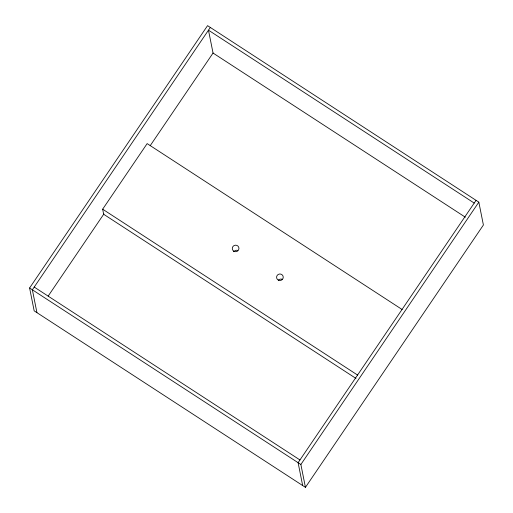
<?xml version="1.0" encoding="UTF-8"?>
<svg xmlns="http://www.w3.org/2000/svg" width="513" height="513" viewBox="0 0 513 513"><rect width="100%" height="100%" fill="white"/><g stroke="black" fill="none" stroke-linecap="round" stroke-linejoin="round"><path stroke-width="0.77" d="M29.6 287.992L207.56 25.65L478.834 202.148L483.4 225.008L305.44 487.35L34.166 310.852L29.6 287.992L300.875 464.489L305.44 487.35M210.33 27.452L32.37 289.794L36.936 312.654M355.984 378.44L103.671 214.274L102.658 209.195L147.148 143.608L402.147 309.519M48.171 296.091L103.895 213.947M150.187 145.711L213.1 52.961M476.064 200.346L298.104 462.688L302.67 485.548M300.875 464.489L478.834 202.148M474.211 203.077L208.477 30.184L213.042 53.044L465.355 217.204M102.658 209.195L357.657 375.106M34.224 287.062L299.958 459.956M233.87 251.723A3.335 3.27 -11.3 0 1 237.711 250.415M278.482 280.13A3.335 3.27 -11.3 0 1 282.483 279.431M278.36 280.162A3.335 3.27 -11.3 0 0 283.24 277.11A3.335 3.27 -11.3 0 0 278.136 274.5A3.335 3.27 -11.3 0 0 278.36 280.162M233.768 251.178A3.335 3.27 -11.3 0 0 238.949 248.638A3.335 3.27 -11.3 0 0 234.152 245.515A3.335 3.27 -11.3 0 0 233.768 251.178"/></g></svg>
